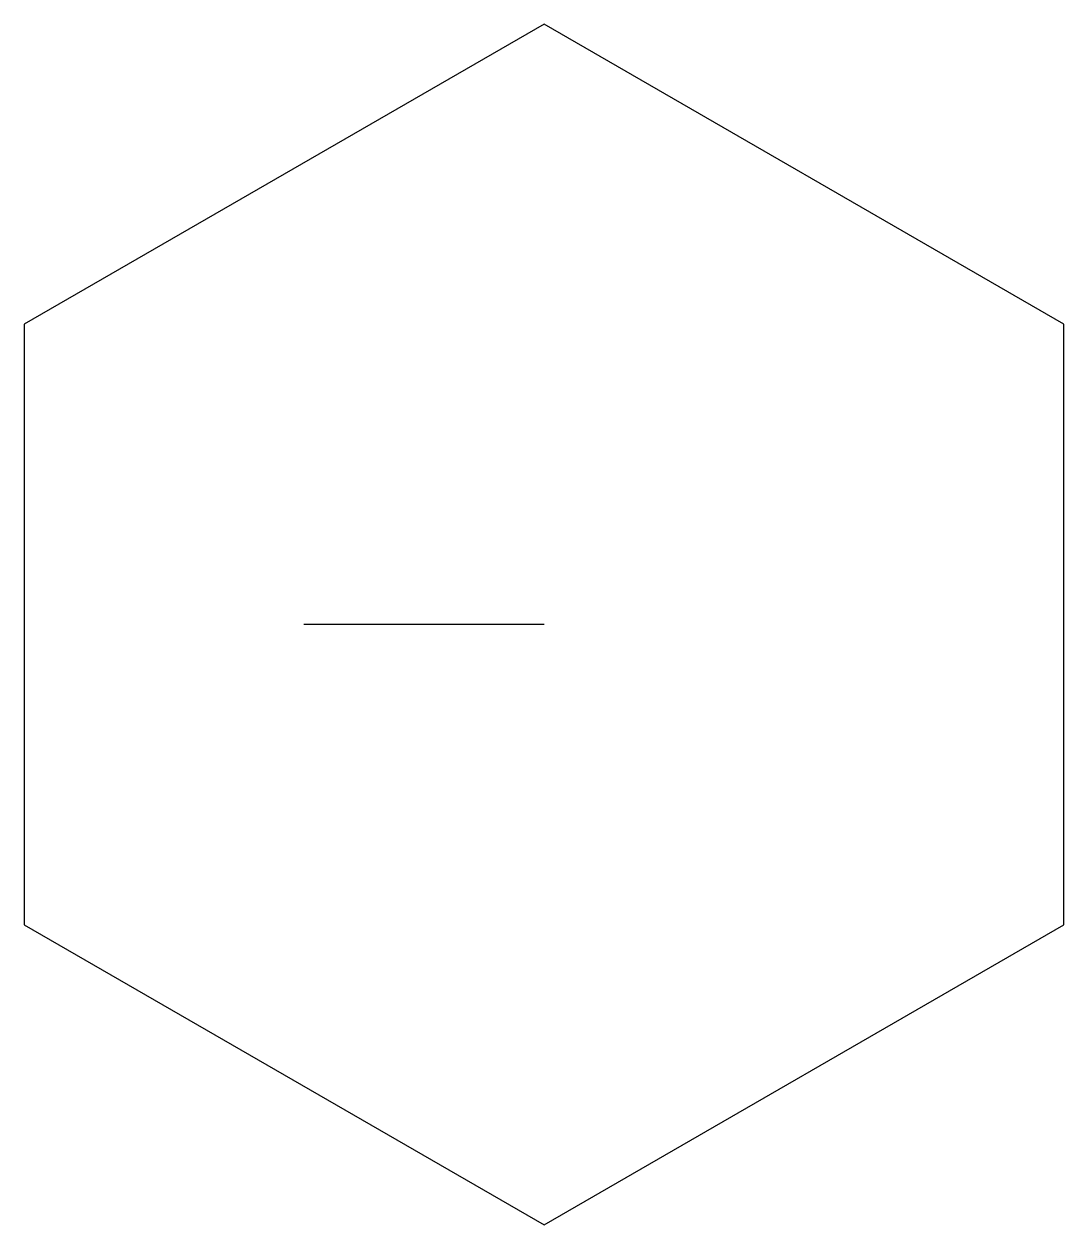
# Model space of a CAD drawing. Header units: inches. Extents: x -4.3 to 4.3, y -5 to 5.
import ezdxf

# ---------------------------------------------------------------- set-up
doc = ezdxf.new("R2010")
doc.units = ezdxf.units.IN

msp = doc.modelspace()

# ---------------------------------------------------------------- linework, layer by layer
msp.add_line((0, 0), (-2, 0))
msp.add_lwpolyline([(4.33, 2.5), (0, 5), (-4.33, 2.5), (-4.33, -2.5), (0, -5), (4.33, -2.5)], close=True)

doc.saveas('drawing.dxf')
